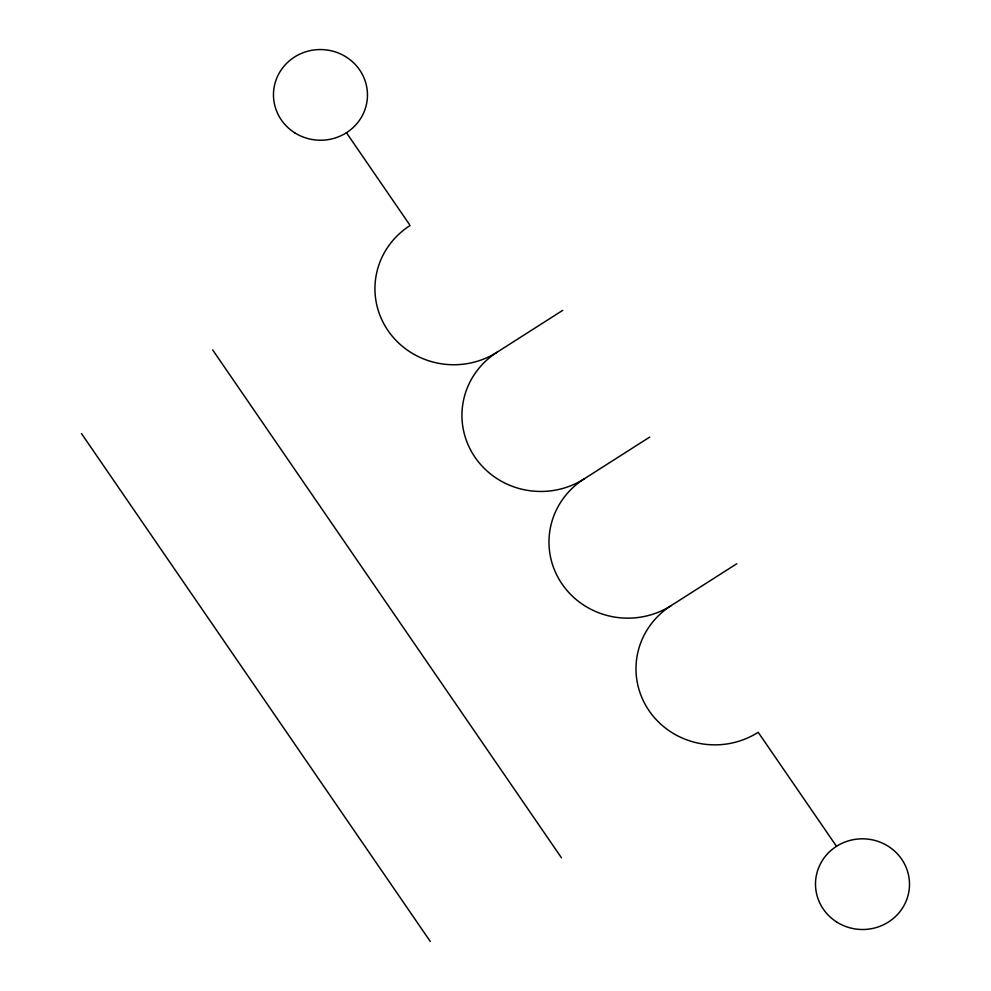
<?xml version="1.0" encoding="UTF-8"?>
<svg xmlns="http://www.w3.org/2000/svg" width="991" height="991" viewBox="0 0 991 991"><rect width="100%" height="100%" fill="white"/><g stroke="black" fill="none" stroke-linecap="round" stroke-linejoin="round"><path stroke-width="1.49" d="M410.138 225.477A78.698 75.911 1.7 0 0 388.063 330.66A78.698 75.911 1.7 0 0 497.148 352.177L562.727 310.344M497.148 352.177A78.698 75.911 1.7 0 0 475.073 457.371A78.698 75.911 1.7 0 0 584.17 478.888L649.749 437.056M584.17 478.888A78.698 75.911 1.7 0 0 562.095 584.071A78.698 75.911 1.7 0 0 671.18 605.588L736.759 563.755M346.441 132.732L409.407 224.424M836.503 846.326L758.189 732.287A78.698 75.911 1.7 0 1 649.105 710.77A78.698 75.911 1.7 0 1 671.18 605.588M212.669 349.922L561.451 857.785M81.497 433.587L430.28 941.45M294.674 132.757A47.011 45.351 1.7 0 0 367.388 97.564A47.011 45.351 1.7 0 0 299.307 54.356A47.011 45.351 1.7 0 0 294.674 132.757M836.714 922.026A47.011 45.351 1.7 0 0 909.428 886.834A47.011 45.351 1.7 0 0 841.334 843.626A47.011 45.351 1.7 0 0 836.714 922.026"/></g></svg>
